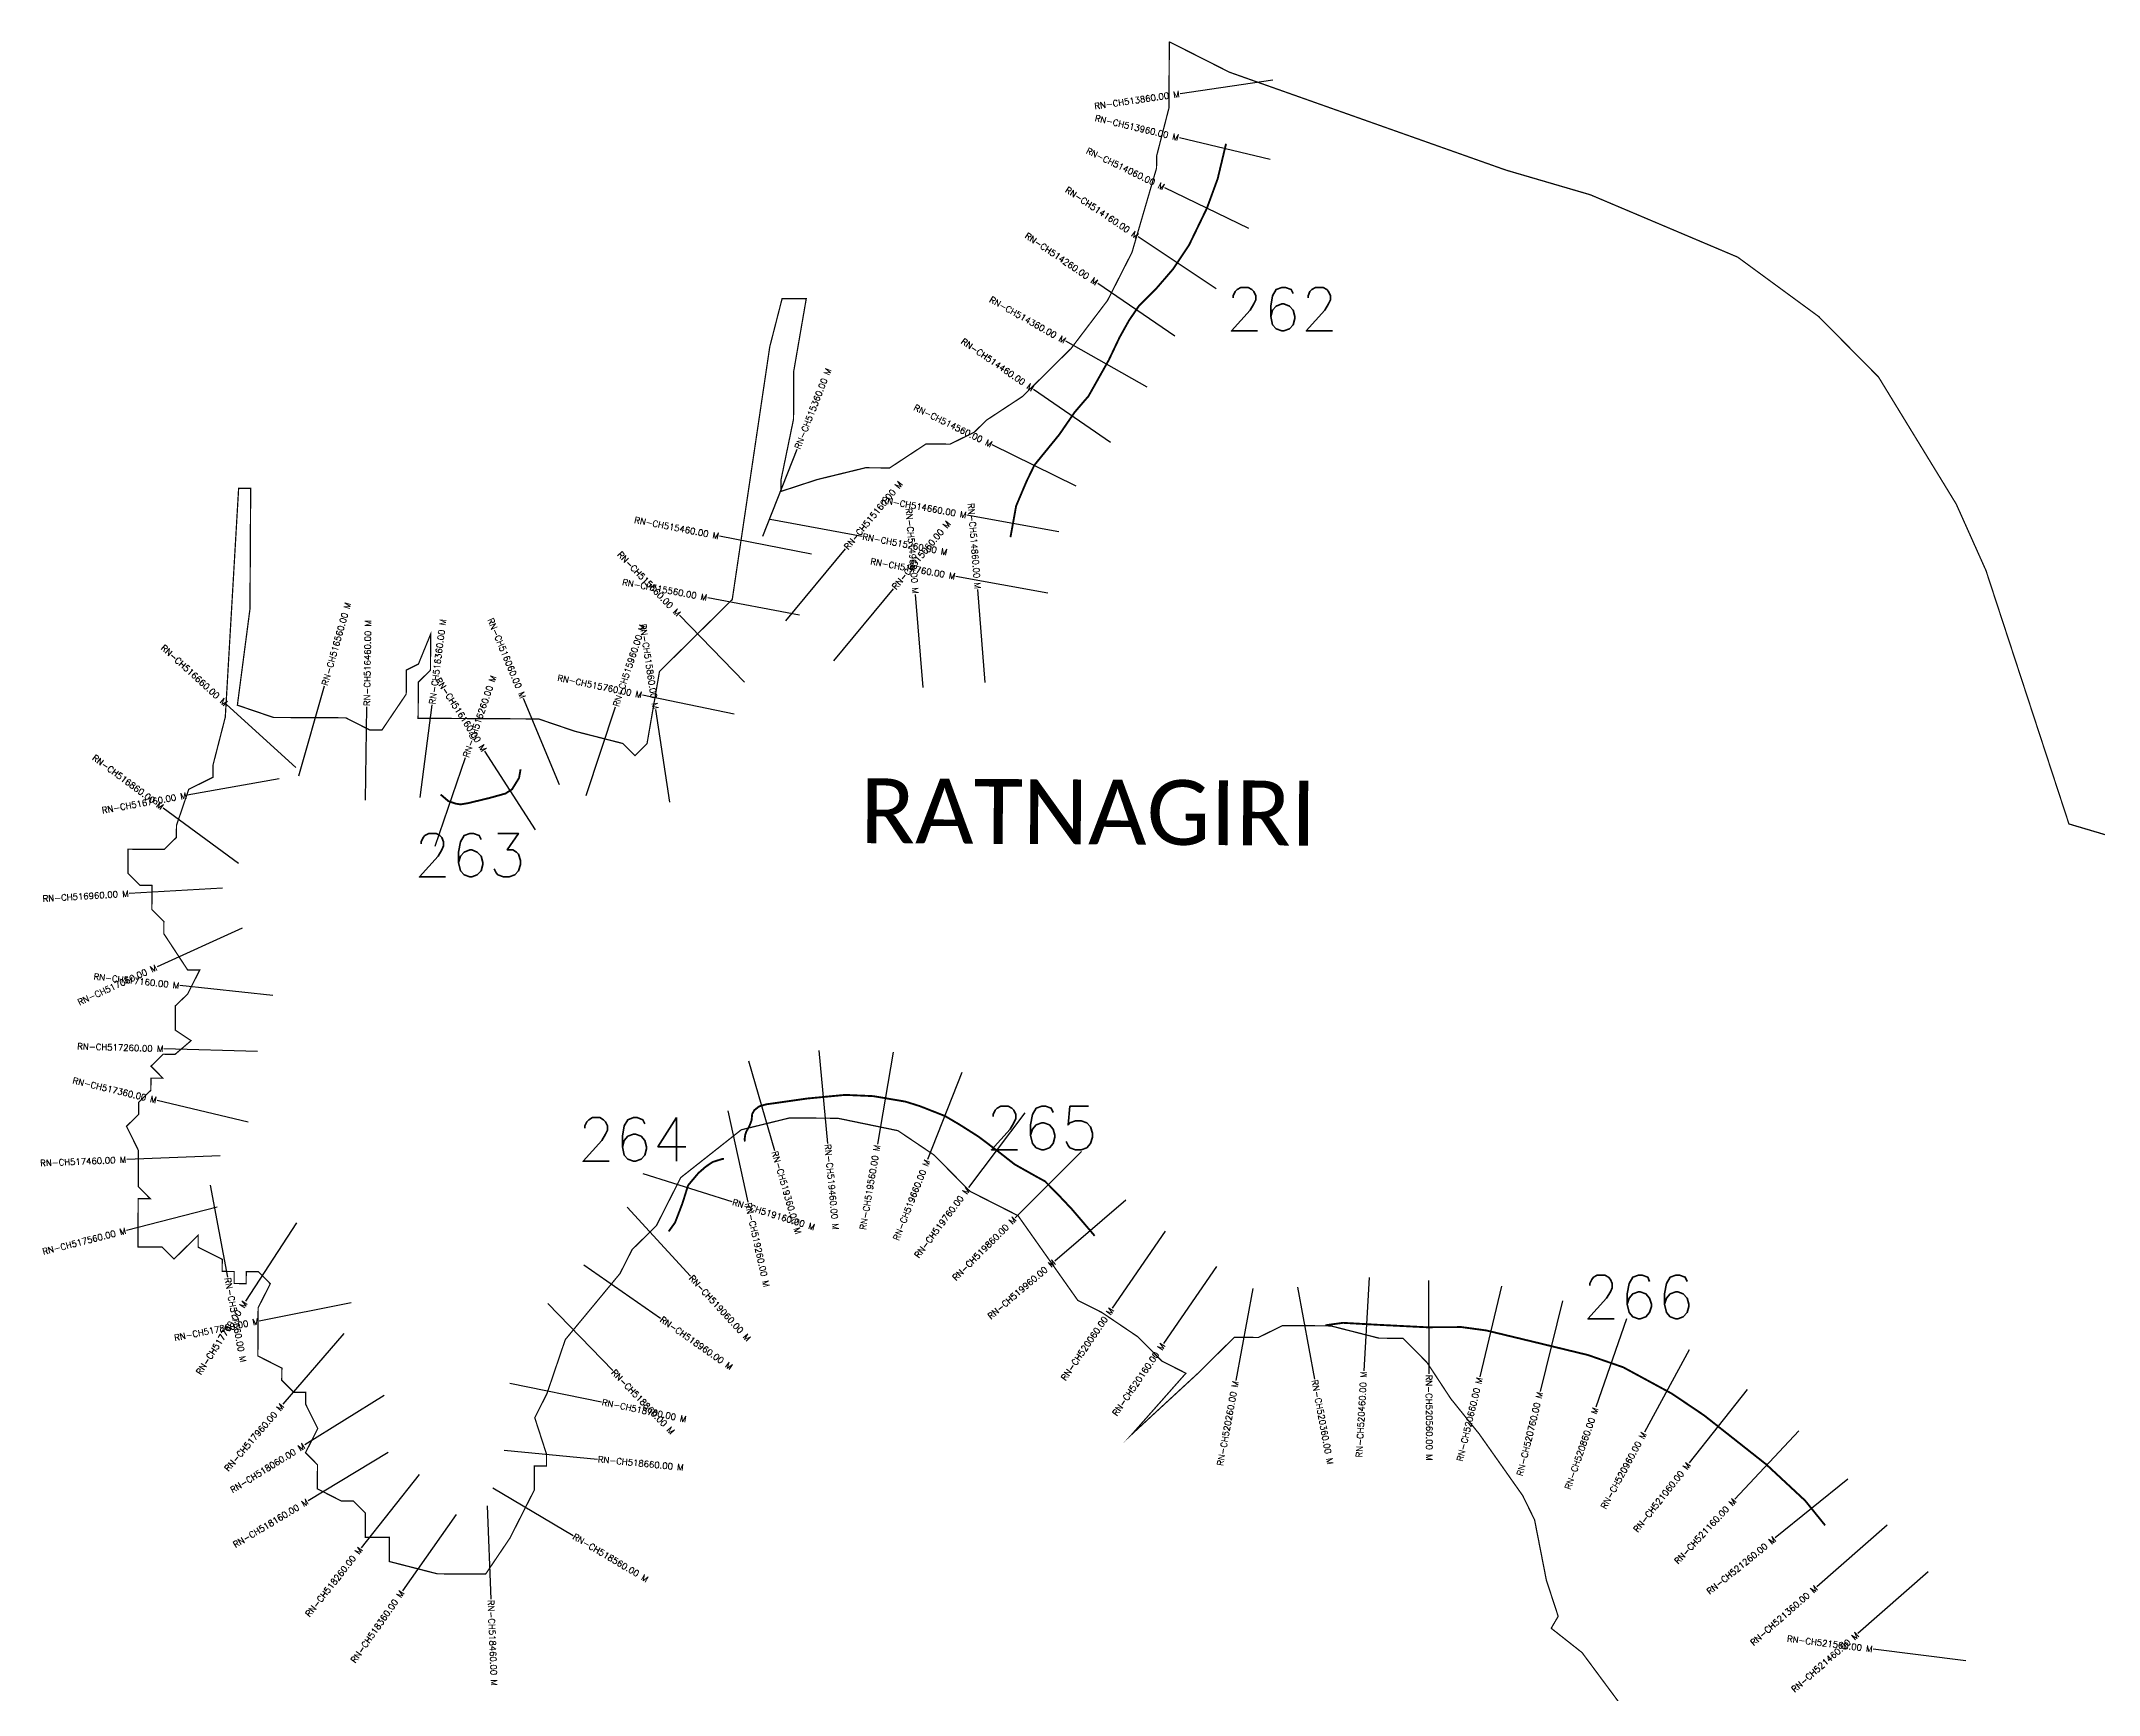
# Model space of a CAD drawing. Header units: metres. Extents: x 315466 to 321195, y 1876443 to 1881253.
# Drawn here: x 315466 to 318766, y 1878599 to 1881253 of the extents above; entities that cross this region are included whole.
import ezdxf
from ezdxf.enums import TextEntityAlignment as Align

# ---------------------------------------------------------------- set-up
doc = ezdxf.new("R2010")
doc.units = ezdxf.units.M
for name, color, linetype in [('CS', 134, 'Continuous'), ('CSMark', 6, 'Continuous'), ('NATURALLY PROTECTED', 3, 'Continuous'), ('VILLAGE NAME', 250, 'Continuous')]:
    doc.layers.add(name, color=color, linetype=linetype)
doc.styles.get("Standard").update_dxf_attribs({"font": 'simplex.shx'})

msp = doc.modelspace()

# ---------------------------------------------------------------- linework, layer by layer
at = {"color": 6, "const_width": 2, "flags": 128}
for points in [[(317688.8, 1879132.6), (317650.3, 1879171.5), (317611.7, 1879171.7), (317534.4, 1879191.4), (317457.1, 1879191.9), (317418.3, 1879172.8), (317379.6, 1879173), (317321.3, 1879115.3), (317215.7, 1879017.8), (317302, 1879115.4), (317263.4, 1879135), (317224.9, 1879173.9), (317167.2, 1879212.9), (317128.6, 1879232.4), (317032.7, 1879368.3), (316955.6, 1879407.4), (316897.9, 1879465.7), (316840.1, 1879504.7), (316743.6, 1879524.6), (316666.2, 1879525.1), (316588.8, 1879506.1), (316491.7, 1879429.4), (316452.6, 1879352.2), (316413.7, 1879313.8), (316394.1, 1879275.2), (316306.5, 1879169.4), (316277, 1879082.5), (316257.5, 1879044), (316276.4, 1878985.6), (316276.3, 1878966.5), (316257, 1878966.6), (316256.8, 1878928), (316217.7, 1878850.9), (316178.7, 1878793.1), (316101.4, 1878793.5), (316024.2, 1878813.3), (316024.4, 1878852), (315985.7, 1878852.2), (315985.9, 1878890.8), (315966.7, 1878910.3), (315947.3, 1878910.4), (315908.8, 1878929.9), (315909, 1878968.6), (315889.8, 1878988), (315909.4, 1879026.6), (315890.2, 1879065.4), (315890.2, 1879084.7), (315871, 1879084.8), (315851.7, 1879104.2), (315851.9, 1879123.6), (315813.3, 1879143.2), (315813.6, 1879181.8), (315813.8, 1879220.5), (315833.3, 1879259), (315814.1, 1879278.5), (315794.7, 1879278.6), (315794.6, 1879259.3), (315775.3, 1879259.4), (315775.4, 1879278.7), (315756.1, 1879278.8), (315756.2, 1879298.2), (315717.6, 1879317.7), (315717.6, 1879337), (315678.8, 1879298.6), (315659.6, 1879318), (315621, 1879318.2), (315621.4, 1879395.6), (315640.7, 1879395.5), (315621.5, 1879414.9), (315621.8, 1879472.9), (315602.7, 1879511.7), (315622.2, 1879531), (315622.3, 1879550.3), (315641.7, 1879569.5), (315641.8, 1879588.9), (315661.1, 1879588.9), (315642, 1879608.2), (315661.4, 1879627.4), (315680.7, 1879627.3), (315706.2, 1879649.1), (315680.9, 1879666), (315680.9, 1879704.9), (315700.6, 1879723.8), (315720.1, 1879762.4), (315700.8, 1879762.5), (315662.5, 1879820.8), (315662.6, 1879840.1), (315643.3, 1879859.5), (315643.5, 1879898.2), (315624.2, 1879898.3), (315605, 1879917.8), (315605.2, 1879956.4), (315663.2, 1879956.1), (315682.7, 1879975.3), (315682.8, 1879994.6), (315702.5, 1880052.5), (315741.2, 1880071.7), (315741.3, 1880091), (315761.1, 1880168.3), (315782.5, 1880535.5), (315801.8, 1880535.4), (315800.7, 1880342), (315780.5, 1880187.5), (315838.4, 1880167.8), (315954.4, 1880167.2), (315993, 1880147.6), (316012.4, 1880147.6), (316051.3, 1880205.2), (316051.6, 1880243.9), (316070.9, 1880253.5), (316090.6, 1880301.7), (316090.2, 1880243.7), (316070.8, 1880224.5), (316070.4, 1880166.5), (316263.8, 1880165.4), (316321.7, 1880145.7), (316398.9, 1880126), (316418.2, 1880106.5), (316437.6, 1880125.7), (316457.6, 1880241.6), (316574.3, 1880357), (316604.4, 1880559.8), (316634.5, 1880762.7), (316654.3, 1880840), (316693, 1880839.7), (316673, 1880723.8), (316672.6, 1880646.5), (316652.7, 1880549.9), (316652.6, 1880530.6), (316710.7, 1880549.6), (316788.1, 1880568.5), (316826.8, 1880568.2), (316885, 1880606.6), (316923.7, 1880606.4), (316962.5, 1880625.5), (316981.9, 1880644.7), (317040.2, 1880683.1), (317117.9, 1880760), (317176.3, 1880837), (317215.5, 1880914.1), (317254.9, 1881049.2), (317255, 1881068.6), (317274.8, 1881145.8), (317275.4, 1881252.1)], [(317275.4, 1881252.1), (317371.8, 1881203.3), (317815.6, 1881046.1), (317950.7, 1881006.6), (318187.1, 1880906.5), (318317, 1880811.2), (318413.1, 1880714), (318537.7, 1880510.2), (318585.4, 1880403.6), (318718.5, 1879996.9), (319316.8, 1879819.4)], [(318844.7, 1878391.3), (318593.2, 1878373.4), (318520.6, 1878354.4), (318448, 1878335.5), (318372.5, 1878313.5), (318360.9, 1878316.7), (318295.2, 1878304.8), (318186.6, 1878269.3), (318186.7, 1878279), (318151.9, 1878369.2), (318129.4, 1878395.3), (318091.1, 1878472.9), (318052.6, 1878511.7), (318014.3, 1878570), (317995.1, 1878589.4), (317937.5, 1878667.1), (317888, 1878706.2), (317899.2, 1878725.3), (317880.2, 1878783.5), (317861.3, 1878880.2), (317842.3, 1878919), (317772.5, 1879018), (317727.1, 1879074.3), (317688.8, 1879132.6)]]:
    msp.add_lwpolyline(points, dxfattribs=at)
at = {"layer": 'CS'}
for p, q in [((317441.3, 1881190.5), (317292.9, 1881168.7)), ((317437.4, 1881063.1), (317291.5, 1881097.9)), ((317403.2, 1880952.2), (317268.2, 1881017.6)), ((317350.4, 1880855.6), (317225.7, 1880938.9)), ((317284.5, 1880779.9), (317160.5, 1880864.3)), ((317239.8, 1880697.7), (317109.2, 1880771.4)), ((317181.1, 1880609), (317057.6, 1880694.1)), ((316623.5, 1880458.5), (316678.2, 1880598.2)), ((317126.2, 1880539.2), (316991.4, 1880605.1)), ((316635.1, 1880486.2), (316782.5, 1880458.5)), ((317098.4, 1880465.5), (316950.7, 1880492.2)), ((316701.2, 1880429.8), (316553.9, 1880458.5)), ((316660.2, 1880322.7), (316755.9, 1880438.2)), ((317080.6, 1880367.1), (316932.9, 1880393.8)), ((316682.4, 1880332.2), (316534.9, 1880359.8)), ((316737.1, 1880258.9), (316832.9, 1880374.4)), ((316880.4, 1880215.8), (316868.5, 1880365.3)), ((316980.1, 1880223.7), (316968.2, 1880373.2)), ((316594.1, 1880224.4), (316489.6, 1880332)), ((315874.4, 1880087.6), (315763.3, 1880188.4)), ((315879.3, 1880074.3), (315920.2, 1880218.6)), ((316297.3, 1880059.9), (316239.5, 1880198.3)), ((316577.2, 1880173.1), (316430.3, 1880203.4)), ((315986.1, 1880035.1), (315988.2, 1880185.1)), ((316073.7, 1880039.1), (316092.8, 1880187.9)), ((316340, 1880042.3), (316387.1, 1880184.7)), ((316474.2, 1880032.1), (316451.7, 1880180.4)), ((316098, 1879961.4), (316146.6, 1880103.3)), ((316258.9, 1879987.6), (316177.4, 1880113.6)), ((315847.7, 1880069.4), (315700, 1880043)), ((315782.1, 1879933.3), (315661.4, 1880022.4)), ((315756.7, 1879894), (315607, 1879885.2)), ((315788.1, 1879829.9), (315651.6, 1879767.6)), ((315837.4, 1879721.4), (315688.2, 1879737.4)), ((315812.6, 1879631.7), (315662.7, 1879636.1)), ((316713.1, 1879633.4), (316727.3, 1879484.1)), ((316832.3, 1879630.8), (316807.1, 1879482.9)), ((316600.5, 1879616.8), (316642, 1879472.7)), ((316942.6, 1879598.1), (316887.6, 1879458.6)), ((315797.7, 1879518.5), (315651.8, 1879553.3)), ((316567, 1879536.3), (316599.5, 1879389.9)), ((317043.5, 1879533.1), (316953.3, 1879413.3)), ((315753, 1879464.4), (315603.1, 1879458.2)), ((317134.3, 1879471.1), (317028.3, 1879365)), ((316430.8, 1879435.7), (316573.9, 1879390.8)), ((315736.8, 1879417.2), (315764.5, 1879269.8)), ((315748, 1879381.8), (315602.7, 1879344.6)), ((316405.5, 1879381.7), (316507.1, 1879271.3)), ((317205.6, 1879392.9), (317091.7, 1879295.4)), ((315875.4, 1879356.6), (315793.5, 1879231)), ((317268.6, 1879343.5), (317183.6, 1879219.9)), ((316336, 1879289.2), (316459.3, 1879203.7)), ((317351, 1879286.9), (317266, 1879163.3)), ((317595.8, 1879269), (317587.4, 1879119.3)), ((317691.1, 1879264.2), (317691.9, 1879114.2)), ((317409.2, 1879251.3), (317382, 1879103.8)), ((317480.8, 1879253.3), (317508.3, 1879105.9)), ((317808.4, 1879255.3), (317773.4, 1879109.5)), ((317905.9, 1879231.8), (317870.4, 1879086.1)), ((315962.8, 1879228.6), (315815.7, 1879199.2)), ((316278.3, 1879227.6), (316382.5, 1879119.8)), ((318008.8, 1879202.5), (317959.7, 1879060.8)), ((315951.1, 1879179.3), (315853.2, 1879065.7)), ((318109.3, 1879152.9), (318037.7, 1879021.1)), ((316217.7, 1879099.7), (316364.6, 1879069.4)), ((316015.9, 1879079.5), (315888.5, 1879000.3)), ((318202.1, 1879089.1), (318109.1, 1878971.4)), ((318285.2, 1879022.9), (318182.8, 1878913.3)), ((316022.5, 1878988.1), (315893.9, 1878910.8)), ((316208.6, 1878992.2), (316357.9, 1878977.6)), ((316071.9, 1878953.1), (315978.8, 1878835.5)), ((318363.7, 1878945.6), (318247.2, 1878851.1)), ((316181.3, 1878902.6), (316187.1, 1878752.7)), ((316190.2, 1878931.7), (316319, 1878854.9)), ((316131.4, 1878888.9), (316045.4, 1878766)), ((318426.9, 1878871.8), (318314.1, 1878772.9)), ((318492.8, 1878796.6), (318380, 1878697.7)), ((318553.2, 1878654.1), (318404.3, 1878672.5))]:
    msp.add_line(p, q, dxfattribs=at)
at = {"layer": 'NATURALLY PROTECTED', "const_width": 3, "flags": 128}
for points in [[(317366.4, 1881088.5), (317353, 1881032.4), (317335.8, 1880985.2), (317307, 1880925.7), (317281.3, 1880887.2), (317254.3, 1880855.9), (317226.7, 1880828.3), (317210.7, 1880804.8), (317195.4, 1880777.3), (317178.2, 1880741.1), (317145.8, 1880683.5), (317123.7, 1880657.8), (317099, 1880621.9), (317059.1, 1880572.9), (317046.3, 1880546.5), (317029.7, 1880507.3), (317020.6, 1880457.1)], [(316234.8, 1880084.6), (316232.3, 1880070.7), (316221.2, 1880052.6), (316210.6, 1880045.7), (316185, 1880038.6), (316150.7, 1880030.3), (316138.5, 1880028.3), (316131, 1880029.4), (316119, 1880033.5), (316106.6, 1880044.1)], [(316594.6, 1879487.3), (316594.2, 1879491.1), (316595, 1879497.4), (316596.6, 1879502.7), (316601.8, 1879512), (316605.3, 1879521.2), (316606.3, 1879531.5), (316609.7, 1879537.5), (316617.3, 1879543.6), (316629, 1879547), (316641.4, 1879548.7), (316694.7, 1879556.3), (316755.5, 1879562.1), (316800.6, 1879560.1), (316852.2, 1879551.3), (316875.4, 1879544), (316915.6, 1879528.2), (316939, 1879514.4), (316969.4, 1879495.1), (316999.7, 1879472.2), (317027.5, 1879450.5), (317062.1, 1879431), (317075.9, 1879423.5), (317093.8, 1879405.5), (317119.2, 1879378.6), (317155.6, 1879336)], [(316472.3, 1879343), (316473.5, 1879344.6), (316482.6, 1879357.2), (316494.3, 1879387.7), (316503.5, 1879417), (316520.1, 1879436.7), (316531.7, 1879446.8), (316542.8, 1879454.4), (316558.1, 1879459.2), (316561.2, 1879459.5)], [(317525.8, 1879192.4), (317554, 1879196.3), (317611.1, 1879193.1), (317688.2, 1879189.2), (317744, 1879189.5), (317783.8, 1879184.1), (317857.3, 1879166.4), (317947.1, 1879144.6), (318003.5, 1879125), (318081.5, 1879082.7), (318133.4, 1879047.7), (318232.7, 1878969.3), (318295.3, 1878911), (318325.7, 1878873.4), (318327.5, 1878871.4)]]:
    msp.add_lwpolyline(points, dxfattribs=at)

# ---------------------------------------------------------------- texts
at = {"char_height": 70, "attachment_point": 1}
for s, width, insert in [('262', 95.172, (317366, 1880858)), ('263', 199.123, (316063.4, 1879981.8)), ('265', 95.172, (316981, 1879544)), ('264', 262.654, (316326, 1879525.6)), ('266', 95.172, (317937.9, 1879272.7))]:
    msp.add_mtext_dynamic_manual_height_columns(s, width=width, gutter_width=1, heights=[0], dxfattribs=dict(at, insert=insert))
at = {"layer": 'CSMark'}
for s, rotation, p in [('RN-CH513860.00 M', 8.35, (317291.9, 1881168.6)), ('RN-CH513960.00 M', 346.6113, (317290.5, 1881098.1)), ('RN-CH514060.00 M', 334.1485, (317267.3, 1881018.1)), ('RN-CH514160.00 M', 326.2798, (317224.8, 1880939.4)), ('RN-CH514260.00 M', 325.7512, (317159.6, 1880864.8)), ('RN-CH514360.00 M', 330.5795, (317108.3, 1880771.8)), ('RN-CH514460.00 M', 325.4282, (317056.8, 1880694.7)), ('RN-CH514560.00 M', 333.9721, (316990.5, 1880605.5)), ('RN-CH514660.00 M', 349.7474, (316949.8, 1880492.4)), ('RN-CH515460.00 M', 348.9776, (316553, 1880458.7)), ('RN-CH514960.00 M', 274.5492, (316868.4, 1880366.3)), ('RN-CH514860.00 M', 274.5492, (316968.1, 1880374.2)), ('RN-CH515660.00 M', 314.1735, (316488.9, 1880332.7)), ('RN-CH514760.00 M', 349.7474, (316932, 1880394)), ('RN-CH515560.00 M', 349.419, (316533.9, 1880359.9)), ('RN-CH516060.00 M', 292.6518, (316239.1, 1880199.2)), ('RN-CH515860.00 M', 278.6308, (316451.5, 1880181.4)), ('RN-CH516660.00 M', 317.7861, (315762.5, 1880189.1)), ('RN-CH516160.00 M', 302.8797, (316176.9, 1880114.4)), ('RN-CH515760.00 M', 348.3266, (316429.3, 1880203.7)), ('RN-CH516860.00 M', 323.5557, (315660.6, 1880023)), ('RN-CH516760.00 M', 10.1309, (315699, 1880042.8)), ('RN-CH516960.00 M', 3.3951, (315606, 1879885.1)), ('RN-CH517060.00 M', 24.5381, (315650.7, 1879767.2)), ('RN-CH517160.00 M', 353.878, (315687.2, 1879737.5)), ('RN-CH517260.00 M', 358.3294, (315661.7, 1879636.1)), ('RN-CH517360.00 M', 346.5914, (315650.9, 1879553.5)), ('RN-CH517460.00 M', 2.3412, (315602.1, 1879458.2)), ('RN-CH519560.00 M', 80.3103, (316806.9, 1879481.9)), ('RN-CH519660.00 M', 68.4844, (316887.3, 1879457.6)), ('RN-CH519760.00 M', 53.0244, (316952.7, 1879412.5)), ('RN-CH519860.00 M', 45.0137, (317027.6, 1879364.3)), ('RN-CH517560.00 M', 14.3524, (315601.7, 1879344.4)), ('RN-CH519960.00 M', 40.5552, (317090.9, 1879294.8)), ('RN-CH517760.00 M', 56.9252, (315793, 1879230.1)), ('RN-CH517860.00 M', 11.2824, (315814.7, 1879199)), ('RN-CH520060.00 M', 55.5032, (317183.1, 1879219.1)), ('RN-CH520160.00 M', 55.5032, (317265.5, 1879162.4)), ('RN-CH520260.00 M', 79.5533, (317381.8, 1879102.8)), ('RN-CH520460.00 M', 86.7861, (317587.4, 1879118.3)), ('RN-CH520660.00 M', 76.501, (317773.2, 1879108.5)), ('RN-CH517960.00 M', 49.253, (315852.6, 1879064.9)), ('RN-CH520760.00 M', 76.2985, (317870.1, 1879085.1)), ('RN-CH520860.00 M', 70.8926, (317959.4, 1879059.9)), ('RN-CH518060.00 M', 31.8881, (315887.6, 1878999.7)), ('RN-CH520960.00 M', 61.5002, (318037.2, 1879020.2)), ('RN-CH521060.00 M', 51.6937, (318108.5, 1878970.6)), ('RN-CH518160.00 M', 31.0301, (315893.1, 1878910.3)), ('RN-CH521160.00 M', 46.9886, (318182.2, 1878912.5)), ('RN-CH518260.00 M', 51.6293, (315978.2, 1878834.7)), ('RN-CH521260.00 M', 39.0378, (318246.4, 1878850.5)), ('RN-CH521360.00 M', 41.2462, (318313.3, 1878772.3)), ('RN-CH518360.00 M', 55.0208, (316044.8, 1878765.2)), ('RN-CH521560.00 M', 352.94, (318403.4, 1878672.6)), ('RN-CH521460.00 M', 41.2462, (318379.2, 1878697.1))]:
    msp.add_text(s, height=10, rotation=rotation, dxfattribs=at).set_placement(p, align=Align.MIDDLE_RIGHT)
for s, rotation, p in [('RN-CH515360.00 M', 68.6171, (316678.6, 1880599.1)), ('RN-CH515160.00 M', 50.3467, (316756.5, 1880439)), ('RN-CH515260.00 M', 349.3713, (316783.5, 1880458.3)), ('RN-CH515060.00 M', 50.3467, (316833.5, 1880375.2)), ('RN-CH516560.00 M', 74.1685, (315920.5, 1880219.5)), ('RN-CH516460.00 M', 89.2091, (315988.2, 1880186.1)), ('RN-CH516360.00 M', 82.6675, (316092.9, 1880188.9)), ('RN-CH515960.00 M', 71.6926, (316387.4, 1880185.6)), ('RN-CH516260.00 M', 71.0938, (316146.9, 1880104.3)), ('RN-CH519360.00 M', 286.037, (316642.3, 1879471.7)), ('RN-CH519460.00 M', 275.4417, (316727.4, 1879483.1)), ('RN-CH519160.00 M', 342.598, (316574.9, 1879390.5)), ('RN-CH519260.00 M', 282.5194, (316599.7, 1879388.9)), ('RN-CH517660.00 M', 280.6128, (315764.7, 1879268.8)), ('RN-CH519060.00 M', 312.6381, (316507.8, 1879270.6)), ('RN-CH518960.00 M', 325.2357, (316460.1, 1879203.1)), ('RN-CH518860.00 M', 314.0321, (316383.2, 1879119)), ('RN-CH520360.00 M', 280.5561, (317508.4, 1879104.9)), ('RN-CH520560.00 M', 270.3291, (317691.9, 1879113.2)), ('RN-CH518760.00 M', 348.3651, (316365.6, 1879069.2)), ('RN-CH518660.00 M', 354.4382, (316358.9, 1878977.5)), ('RN-CH518560.00 M', 329.2066, (316319.9, 1878854.4)), ('RN-CH518460.00 M', 272.2219, (316187.2, 1878751.7))]:
    msp.add_text(s, height=10, rotation=rotation, dxfattribs=at).set_placement(p, align=Align.MIDDLE_LEFT)
at = {"layer": 'VILLAGE NAME', "insert": (316780, 1880070.2), "char_height": 104.042, "attachment_point": 1, "rotation": 359.6762}
msp.add_mtext_dynamic_manual_height_columns('{\\fCalibri|b0|i0|c0|p34;RATNAGIRI}', width=108.17, gutter_width=520.2, heights=[0], dxfattribs=at)

doc.saveas('drawing.dxf')
